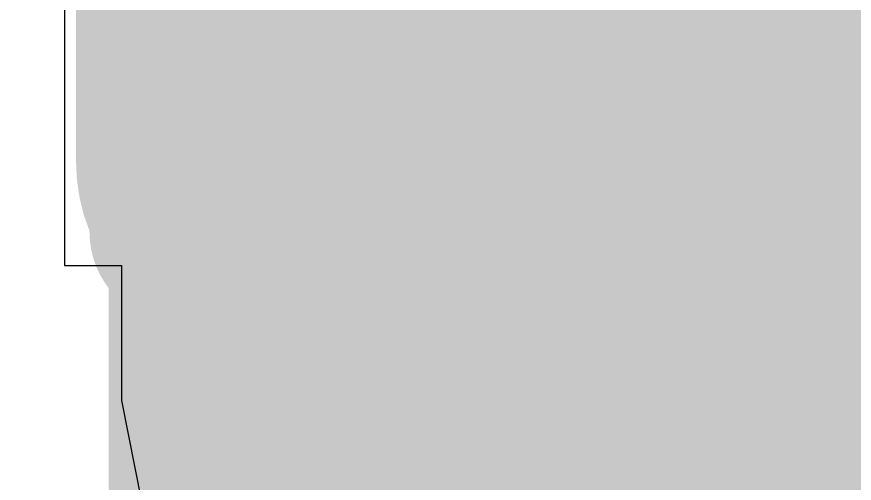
# Model space of a CAD drawing. Header units: inches. Extents: x -27 to 89, y -7 to 71.
# Drawn here: x -1.068 to -0.494, y 14.98 to 15.3 of the extents above; entities that cross this region are included whole.
import ezdxf

# ---------------------------------------------------------------- set-up
doc = ezdxf.new("R2010")
doc.units = ezdxf.units.IN
for name, color, linetype in [('Bottom Layer', 5, 'Continuous'), ('Dimensions', 6, 'Continuous'), ('Top Layer', 1, 'Continuous'), ('Top Overlay', 2, 'Continuous'), ('Top Solder', 216, 'Continuous'), ('Via Holes', 16, 'Continuous')]:
    doc.layers.add(name, color=color, linetype=linetype)

# ---------------------------------------------------------------- blocks, each defined once
blk = doc.blocks.new('LED_0402_11')
at = {"layer": 'Top Overlay'}
blk.add_hatch(color=2, dxfattribs=at).paths.add_polyline_path([(0.93951, -0.50757), (1.54911, -0.50757), (1.54911, 0.50843), (0.93951, 0.50843)])
at = {"layer": 'Top Solder'}
blk.add_hatch(color=216, dxfattribs=at).paths.add_polyline_path([(0.0634, 0.4616), (0.8866, 0.4616), (0.8866, -0.4616), (0.0634, -0.4616)])
at = {"layer": 'Top Overlay'}
for points in [[(0.9398, -0.4572, 0.127, 0.127, 0), (0.9398, 0.4572, 0.127, 0.127, 0)], [(0.9398, -0.4572, 0.127, 0.127, 0), (-0.889, -0.4572, 0.127, 0.127, 0)]]:
    blk.add_lwpolyline(points, format="xyseb", dxfattribs=at)
blk.add_lwpolyline([(0.90805, -0.4572, 0.0635, 0.0635, 1), (0.97155, -0.4572, 0.0635, 0.0635, 1)], format="xyseb", close=True, dxfattribs=at)
blk.add_lwpolyline([(0.90805, -0.4572, 0.0635, 0.0635, 1), (0.97155, -0.4572, 0.0635, 0.0635, 1)], format="xyseb", close=True, dxfattribs=at)

msp = doc.modelspace()

# ---------------------------------------------------------------- hatches: boundary and pattern name
at = {"layer": 'Bottom Layer'}
msp.add_hatch(color=5, dxfattribs=at).paths.add_polyline_path([(-0.8029, 15.15199), (-0.1679, 15.15199), (-0.1679, 16.7739), (-0.8029, 16.7739)])
h = msp.add_hatch(color=5, dxfattribs=at)
edge = h.paths.add_edge_path()
edge.add_arc((-0.48091, 15.14218), 0.3, 0, 360)
at = {"layer": 'Top Layer'}
msp.add_hatch(color=1, dxfattribs=at).paths.add_polyline_path([(-0.17958, 15.84539), (-0.81458, 15.84539), (-0.81458, 15.03628), (-0.17958, 15.03628)])
h = msp.add_hatch(color=1, dxfattribs=at)
edge = h.paths.add_edge_path()
edge.add_arc((-0.48091, 15.14218), 0.3, 0, 360)
at = {"layer": 'Via Holes'}
h = msp.add_hatch(color=7, dxfattribs=at)
edge = h.paths.add_edge_path()
edge.add_arc((-0.48091, 15.14218), 0.15, 0, 360)

# ---------------------------------------------------------------- linework, layer by layer
at = {"layer": 'Dimensions'}
for points in [[(-0.9, 15.2, 0.254, 0.254, 0), (-0.9, 15.47497, 0.254, 0.254, 0)], [(-0.675, 15.2, 0.254, 0.254, -1), (-0.325, 15.2, 0.254, 0.254, 0)], [(-0.9, 15.2, 0.254, 0.254, 0), (-0.675, 15.2, 0.254, 0.254, 0)], [(1.25, 15, 0.254, 0.254, -1), (-2.25, 15, 0.254, 0.254, 0)]]:
    msp.add_lwpolyline(points, format="xyseb", dxfattribs=at)
for points in [[(-0.9635, 15.2, 0.127, 0.127, 1), (-0.8365, 15.2, 0.127, 0.127, 1)], [(-0.9635, 15.2, 0.127, 0.127, 1), (-0.8365, 15.2, 0.127, 0.127, 1)], [(-0.7385, 15.2, 0.127, 0.127, 1), (-0.6115, 15.2, 0.127, 0.127, 1)], [(-0.7385, 15.2, 0.127, 0.127, 1), (-0.6115, 15.2, 0.127, 0.127, 1)]]:
    msp.add_lwpolyline(points, format="xyseb", close=True, dxfattribs=at)
at = {"layer": 'Top Layer'}
for p, q in [((-1.03488, 16.07899), (-1.03488, 15.12899)), ((-1.03488, 15.12899), (-0.99586, 15.12899)), ((-0.99586, 15.12899), (-0.99586, 15.03628)), ((-0.99586, 15.03628), (-0.98206, 14.9669))]:
    msp.add_line(p, q, dxfattribs=at)

# ---------------------------------------------------------------- block references
at = {"rotation": 270}
msp.add_blockref('LED_0402_11', (-0.49708, 16.09179), dxfattribs=at)

doc.saveas('drawing.dxf')
